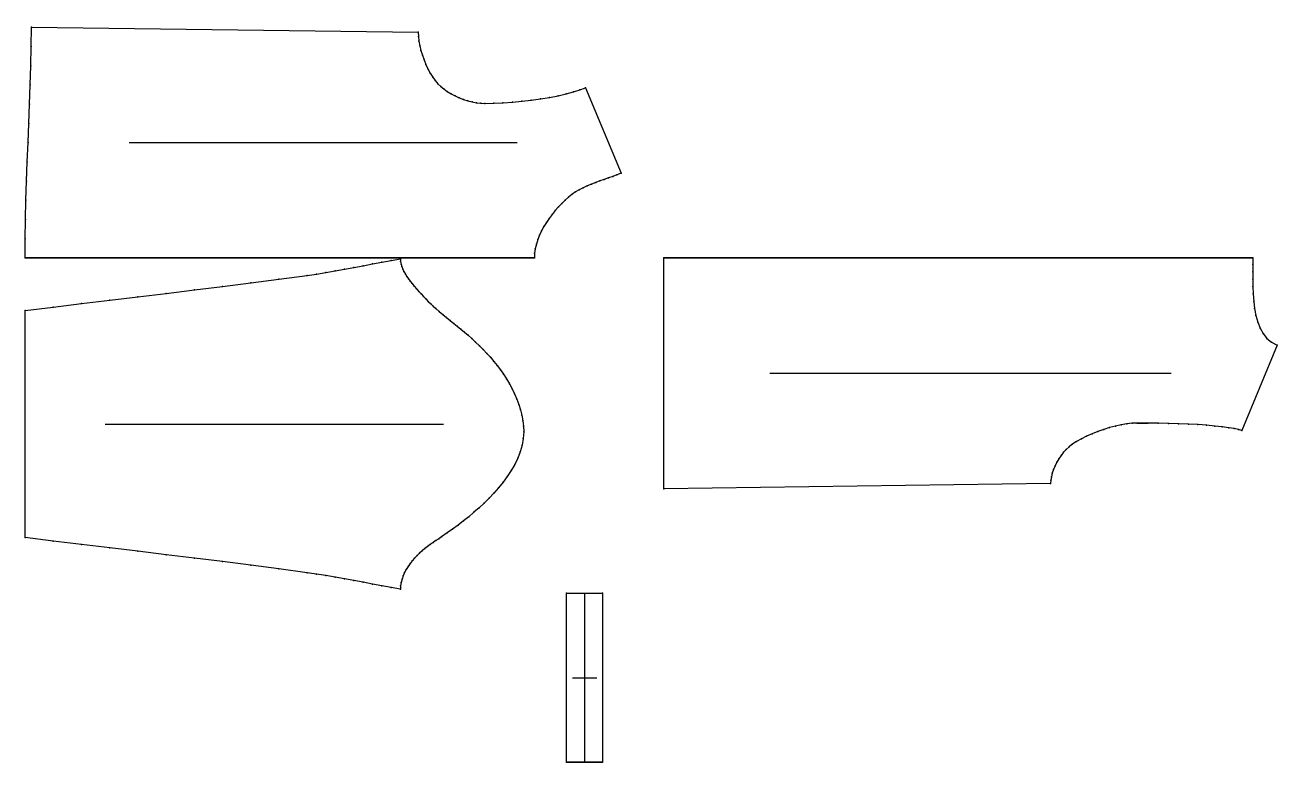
# Model space of a CAD drawing. Extents: x 0 to 1464, y -320 to 540.
import ezdxf

# ---------------------------------------------------------------- set-up
doc = ezdxf.new("R2010")
doc.units = 0

# ---------------------------------------------------------------- blocks, each defined once
blk = doc.blocks.new('torso front_50')
at = {"layer": '1'}
blk.add_lwpolyline([(-284.6516, 0), (-284.5244, 22.4087), (-284.1696, 44.8139), (-283.6281, 67.2163), (-282.9404, 89.6165), (-282.1471, 112.0153), (-281.2888, 134.4132), (-280.4063, 156.8109), (-279.5402, 179.2092), (-278.731, 201.6086), (-278.0194, 224.0099), (-277.4461, 246.4137), (-277.0516, 268.8206), (173.5334, 262.96), (173.7427, 257.9235), (174.3524, 252.6559), (175.3352, 247.2285), (176.6639, 241.7129), (178.3109, 236.1805), (180.2491, 230.7027), (182.4512, 225.3511), (184.8897, 220.197), (187.5374, 215.312), (190.367, 210.7675), (193.3511, 206.6349), (196.4625, 202.9858), (199.6765, 199.8744), (203.351, 196.8903), (207.4209, 194.0607), (211.8211, 191.413), (216.4865, 188.9745), (221.352, 186.7724), (226.3524, 184.8342), (231.4227, 183.1872), (236.4978, 181.8586), (241.5126, 180.8757), (246.402, 180.266), (251.1009, 180.0567), (261.5104, 180.2227), (272.2743, 180.7065), (283.2525, 181.4862), (294.305, 182.5403), (305.2918, 183.8471), (316.073, 185.3848), (326.5084, 187.1318), (336.4582, 189.0665), (345.7823, 191.1671), (354.3408, 193.412), (361.9935, 195.7795), (368.6006, 198.248), (409.9407, 98.8751), (405.1153, 96.9437), (400.2108, 95.1015), (395.2533, 93.314), (390.2689, 91.5471), (385.2835, 89.7665), (380.3231, 87.9378), (375.4139, 86.0268), (370.5818, 83.9993), (365.8529, 81.8209), (361.2532, 79.4573), (356.8086, 76.8743), (352.5454, 74.0376), (348.4894, 70.9129), (344.6667, 67.4659), (340.7861, 63.555), (336.962, 59.459), (333.2315, 55.1893), (329.6316, 50.7572), (326.1991, 46.1741), (322.971, 41.4513), (319.9843, 36.6001), (317.2759, 31.6319), (314.8828, 26.558), (312.842, 21.3897), (311.1903, 16.1385), (309.9648, 10.8155), (309.2024, 5.4323), (308.94, 0), (-284.6516, 0)], close=True, dxfattribs=at)
for p in [(173.7427, 257.9235), (174.3524, 252.6559), (175.3352, 247.2285), (176.6639, 241.7129), (184.8897, 220.197), (187.5374, 215.312), (190.367, 210.7675), (193.3511, 206.6349), (196.4625, 202.9858), (199.6765, 199.8744), (203.351, 196.8903), (207.4209, 194.0607), (211.8211, 191.413), (361.9935, 195.7795), (216.4865, 188.9745), (221.352, 186.7724), (226.3524, 184.8342), (231.4227, 183.1872), (236.4978, 181.8586), (241.5126, 180.8757), (246.402, 180.266), (251.1009, 180.0567), (352.5454, 74.0376), (356.8086, 76.8743), (344.6667, 67.4659), (348.4894, 70.9129), (317.2759, 31.6319), (319.9843, 36.6001), (311.1903, 16.1385), (312.842, 21.3897), (314.8828, 26.558), (309.2024, 5.4323), (309.9648, 10.8155)]:
    blk.add_point(p, dxfattribs=at)
at = {"layer": '2'}
for p in [(-277.0516, 268.8206), (173.5334, 262.96), (368.6006, 198.248), (409.9407, 98.8751), (-284.6516, 0), (-284.6516, 0), (308.94, 0)]:
    blk.add_point(p, dxfattribs=at)
at = {"layer": '3'}
for p in [(-277.4461, 246.4137), (178.3109, 236.1805), (-278.0194, 224.0099), (180.2491, 230.7027), (182.4512, 225.3511), (-278.731, 201.6086), (345.7823, 191.1671), (354.3408, 193.412), (-279.5402, 179.2092), (261.5104, 180.2227), (272.2743, 180.7065), (283.2525, 181.4862), (294.305, 182.5403), (305.2918, 183.8471), (316.073, 185.3848), (326.5084, 187.1318), (336.4582, 189.0665), (-280.4063, 156.8109), (-281.2888, 134.4132), (-282.1471, 112.0153), (-282.9404, 89.6165), (380.3231, 87.9378), (385.2835, 89.7665), (390.2689, 91.5471), (395.2533, 93.314), (400.2108, 95.1015), (405.1153, 96.9437), (361.2532, 79.4573), (365.8529, 81.8209), (370.5818, 83.9993), (375.4139, 86.0268), (-283.6281, 67.2163), (336.962, 59.459), (340.7861, 63.555), (-284.1696, 44.8139), (326.1991, 46.1741), (329.6316, 50.7572), (333.2315, 55.1893), (322.971, 41.4513), (-284.5244, 22.4087)]:
    blk.add_point(p, dxfattribs=at)
at = {"layer": '5'}
blk.add_line((-163.4644, 134.4103), (288.7535, 134.4103), dxfattribs=at)
at = {"layer": '6'}
blk.add_line((-284.6516, 0), (308.94, 0), dxfattribs=at)
at = {"layer": '7'}
blk.add_line((-163.4644, 134.4103), (288.7535, 134.4103), dxfattribs=at)
blk = doc.blocks.new('torso back_50')
at = {"layer": '1'}
blk.add_lwpolyline([(409.4184, 268.8206), (409.365, 261.0293), (409.2655, 252.8149), (409.2104, 244.3035), (409.2903, 235.6209), (409.5958, 226.893), (410.2176, 218.2458), (411.2462, 209.8051), (412.7723, 201.697), (414.8865, 194.0472), (417.6795, 186.9818), (421.2417, 180.6266), (425.6639, 175.1075), (431.0367, 170.5505), (437.4506, 167.0815), (396.2848, 67.6363), (392.6009, 68.8274), (387.4917, 69.9698), (381.0878, 71.053), (373.5196, 72.0666), (364.9177, 73.0001), (355.4126, 73.8431), (345.1349, 74.585), (334.2151, 75.2156), (322.7838, 75.7242), (310.9714, 76.1004), (298.9086, 76.3338), (286.7259, 76.414), (285.6967, 76.414), (284.6675, 76.414), (283.6384, 76.414), (282.6092, 76.414), (281.58, 76.414), (280.5509, 76.414), (279.5217, 76.414), (278.4925, 76.414), (277.4634, 76.414), (276.4342, 76.414), (275.405, 76.414), (274.3759, 76.414), (268.5894, 76.1863), (262.4036, 75.5229), (255.9089, 74.4537), (249.1958, 73.0083), (242.3546, 71.2165), (235.4758, 69.1079), (228.6499, 66.7124), (221.9672, 64.0595), (215.5182, 61.1791), (209.3934, 58.1008), (203.683, 54.8544), (198.4777, 51.4696), (195.0929, 48.8444), (191.8465, 45.8244), (188.7683, 42.4638), (185.8878, 38.817), (183.235, 34.9383), (180.8394, 30.8822), (178.7308, 26.7028), (176.939, 22.4547), (175.4936, 18.192), (174.4244, 13.9693), (173.7611, 9.8407), (173.5334, 5.8606), (-277.0516, 0), (-277.0516, 268.8206), (409.4184, 268.8206)], close=True, dxfattribs=at)
for p in [(411.2462, 209.8051), (412.7723, 201.697), (414.8865, 194.0472), (417.6795, 186.9818), (421.2417, 180.6266), (425.6639, 175.1075), (431.0367, 170.5505), (262.4036, 75.5229), (268.5894, 76.1863), (387.4917, 69.9698), (392.6009, 68.8274), (191.8465, 45.8244), (195.0929, 48.8444), (198.4777, 51.4696), (203.683, 54.8544), (180.8394, 30.8822), (183.235, 34.9383), (185.8878, 38.817), (188.7683, 42.4638), (175.4936, 18.192), (176.939, 22.4547), (178.7308, 26.7028), (173.7611, 9.8407), (174.4244, 13.9693)]:
    blk.add_point(p, dxfattribs=at)
at = {"layer": '2'}
for p in [(-277.0516, 268.8206), (409.4184, 268.8206), (409.4184, 268.8206), (437.4506, 167.0815), (396.2848, 67.6363), (-277.0516, 0), (173.5334, 5.8606)]:
    blk.add_point(p, dxfattribs=at)
at = {"layer": '3'}
for p in [(409.2655, 252.8149), (409.365, 261.0293), (409.2104, 244.3035), (409.2903, 235.6209), (409.5958, 226.893), (410.2176, 218.2458), (255.9089, 74.4537), (274.3759, 76.414), (275.405, 76.414), (276.4342, 76.414), (277.4634, 76.414), (278.4925, 76.414), (279.5217, 76.414), (280.5509, 76.414), (281.58, 76.414), (282.6092, 76.414), (283.6384, 76.414), (284.6675, 76.414), (285.6967, 76.414), (286.7259, 76.414), (298.9086, 76.3338), (310.9714, 76.1004), (322.7838, 75.7242), (334.2151, 75.2156), (345.1349, 74.585), (355.4126, 73.8431), (215.5182, 61.1791), (221.9672, 64.0595), (228.6499, 66.7124), (235.4758, 69.1079), (242.3546, 71.2165), (249.1958, 73.0083), (364.9177, 73.0001), (373.5196, 72.0666), (381.0878, 71.053), (209.3934, 58.1008)]:
    blk.add_point(p, dxfattribs=at)
at = {"layer": '5'}
blk.add_line((-153.5347, 134.4103), (313.9337, 134.4103), dxfattribs=at)
at = {"layer": '6'}
blk.add_line((409.4184, 268.8206), (-277.0516, 268.8206), dxfattribs=at)
at = {"layer": '7'}
blk.add_line((-153.5347, 134.4103), (313.9337, 134.4103), dxfattribs=at)
blk = doc.blocks.new('sleeve full right_50')
at = {"layer": '1'}
blk.add_lwpolyline([(-43.2725, 385.1094), (-43.0831, 381.9935), (-42.5401, 378.9378), (-41.6808, 375.9419), (-40.5428, 373.0053), (-39.1633, 370.1276), (-37.58, 367.3081), (-35.8301, 364.5466), (-33.9512, 361.8425), (-31.9808, 359.1953), (-29.9562, 356.6045), (-27.3255, 353.3614), (-24.6655, 350.2046), (-21.9745, 347.1284), (-19.2507, 344.1271), (-16.4922, 341.1948), (-13.6974, 338.3258), (-10.8643, 335.5143), (-7.9913, 332.7544), (-5.0766, 330.0405), (-2.1184, 327.3667), (1.9534, 323.8027), (6.0925, 320.288), (10.2837, 316.809), (14.5113, 313.3522), (18.76, 309.9041), (23.0142, 306.451), (27.2585, 302.9793), (31.4774, 299.4756), (35.6555, 295.9263), (39.7772, 292.3177), (44.3808, 288.1254), (48.8836, 283.8333), (53.2777, 279.4358), (57.5553, 274.9273), (61.7086, 270.3022), (65.7297, 265.555), (69.6107, 260.68), (73.3438, 255.6717), (76.9212, 250.5244), (80.335, 245.2326), (83.7119, 239.5516), (86.8698, 233.722), (89.7765, 227.7588), (92.4, 221.677), (94.708, 215.4916), (96.6685, 209.2177), (98.2493, 202.8702), (99.4182, 196.4641), (100.1431, 190.0144), (100.3919, 183.5362), (99.9171, 175.648), (98.549, 167.8838), (96.3723, 160.2594), (93.4714, 152.7903), (89.931, 145.4921), (85.8356, 138.3804), (81.2697, 131.4707), (76.318, 124.7788), (71.0649, 118.32), (65.5951, 112.1101), (59.9801, 106.1587), (54.2397, 100.4516), (48.3806, 94.9688), (42.4097, 89.6901), (36.3338, 84.5954), (30.1595, 79.6646), (23.8938, 74.8776), (17.5434, 70.2144), (11.1151, 65.6548), (4.6156, 61.1787), (1.3216, 58.9483), (-1.9752, 56.7147), (-5.2609, 54.4591), (-8.5221, 52.1622), (-11.7451, 49.8049), (-14.9161, 47.3683), (-18.0217, 44.833), (-21.0482, 42.1801), (-23.9819, 39.3905), (-26.8092, 36.445), (-29.5135, 33.3303), (-32.0664, 30.0563), (-34.4365, 26.6385), (-36.5924, 23.0926), (-38.5028, 19.4341), (-40.1362, 15.6787), (-41.4612, 11.842), (-42.4466, 7.9396), (-43.0608, 3.987), (-43.2725, 0), (-54.1443, 1.9696), (-65.0069, 3.9984), (-75.8641, 6.0609), (-86.72, 8.1319), (-97.5786, 10.186), (-108.4438, 12.1979), (-119.3196, 14.1422), (-130.2102, 15.9936), (-141.1193, 17.7267), (-152.0511, 19.3162), (-184.8732, 23.7604), (-217.7143, 28.0605), (-250.5709, 32.2419), (-283.4398, 36.3301), (-316.3175, 40.3504), (-349.2009, 44.3284), (-382.0865, 48.2894), (-414.9709, 52.2589), (-447.8509, 56.2623), (-480.7231, 60.325), (-480.7231, 324.7844), (-447.8509, 328.8472), (-414.9709, 332.8505), (-382.0865, 336.82), (-349.2009, 340.781), (-316.3175, 344.759), (-283.4398, 348.7793), (-250.5709, 352.8675), (-217.7143, 357.0489), (-184.8732, 361.349), (-152.0511, 365.7932), (-141.1193, 367.3827), (-130.2102, 369.1159), (-119.3196, 370.9672), (-108.4438, 372.9115), (-97.5786, 374.9234), (-86.72, 376.9775), (-75.8641, 379.0485), (-65.0069, 381.111), (-54.1443, 383.1398), (-43.2725, 385.1094)], close=True, dxfattribs=at)
for p in [(-43.0831, 381.9935), (-42.5401, 378.9378), (-41.6808, 375.9419), (-40.5428, 373.0053), (-39.1633, 370.1276), (-37.58, 367.3081), (94.708, 215.4916), (96.6685, 209.2177), (98.2493, 202.8702), (99.4182, 196.4641), (99.9171, 175.648), (100.1431, 190.0144), (100.3919, 183.5362), (98.549, 167.8838), (93.4714, 152.7903), (96.3723, 160.2594), (85.8356, 138.3804), (89.931, 145.4921), (81.2697, 131.4707), (-32.0664, 30.0563), (-29.5135, 33.3303), (-40.1362, 15.6787), (-38.5028, 19.4341), (-36.5924, 23.0926), (-34.4365, 26.6385), (-43.0608, 3.987), (-42.4466, 7.9396), (-41.4612, 11.842)]:
    blk.add_point(p, dxfattribs=at)
at = {"layer": '2'}
for p in [(-43.2725, 385.1094), (-43.2725, 385.1094), (-480.7231, 324.7844), (-480.7231, 60.325), (-43.2725, 0)]:
    blk.add_point(p, dxfattribs=at)
at = {"layer": '3'}
for p in [(-65.0069, 381.111), (-54.1443, 383.1398), (-141.1193, 367.3827), (-130.2102, 369.1159), (-119.3196, 370.9672), (-108.4438, 372.9115), (-97.5786, 374.9234), (-86.72, 376.9775), (-75.8641, 379.0485), (-250.5709, 352.8675), (-217.7143, 357.0489), (-184.8732, 361.349), (-152.0511, 365.7932), (-35.8301, 364.5466), (-33.9512, 361.8425), (-31.9808, 359.1953), (-29.9562, 356.6045), (-27.3255, 353.3614), (-382.0865, 336.82), (-349.2009, 340.781), (-316.3175, 344.759), (-283.4398, 348.7793), (-24.6655, 350.2046), (-21.9745, 347.1284), (-19.2507, 344.1271), (-16.4922, 341.1948), (-13.6974, 338.3258), (-447.8509, 328.8472), (-414.9709, 332.8505), (-10.8643, 335.5143), (-7.9913, 332.7544), (-5.0766, 330.0405), (-2.1184, 327.3667), (1.9534, 323.8027), (6.0925, 320.288), (10.2837, 316.809), (14.5113, 313.3522), (18.76, 309.9041), (23.0142, 306.451), (27.2585, 302.9793), (31.4774, 299.4756), (35.6555, 295.9263), (39.7772, 292.3177), (44.3808, 288.1254), (48.8836, 283.8333), (53.2777, 279.4358), (57.5553, 274.9273), (61.7086, 270.3022), (65.7297, 265.555), (69.6107, 260.68), (73.3438, 255.6717), (76.9212, 250.5244), (80.335, 245.2326), (83.7119, 239.5516), (86.8698, 233.722), (89.7765, 227.7588), (92.4, 221.677), (71.0649, 118.32), (76.318, 124.7788), (59.9801, 106.1587), (65.5951, 112.1101), (42.4097, 89.6901), (48.3806, 94.9688), (54.2397, 100.4516), (23.8938, 74.8776), (30.1595, 79.6646), (36.3338, 84.5954), (1.3216, 58.9483), (4.6156, 61.1787), (11.1151, 65.6548), (17.5434, 70.2144), (-447.8509, 56.2623), (-414.9709, 52.2589), (-382.0865, 48.2894), (-349.2009, 44.3284), (-18.0217, 44.833), (-14.9161, 47.3683), (-11.7451, 49.8049), (-8.5221, 52.1622), (-5.2609, 54.4591), (-1.9752, 56.7147), (-316.3175, 40.3504), (-283.4398, 36.3301), (-250.5709, 32.2419), (-26.8092, 36.445), (-23.9819, 39.3905), (-21.0482, 42.1801), (-217.7143, 28.0605), (-184.8732, 23.7604), (-152.0511, 19.3162), (-141.1193, 17.7267), (-130.2102, 15.9936), (-119.3196, 14.1422), (-108.4438, 12.1979), (-97.5786, 10.186), (-86.72, 8.1319), (-75.8641, 6.0609), (-65.0069, 3.9984), (-54.1443, 1.9696)]:
    blk.add_point(p, dxfattribs=at)
at = {"layer": '5'}
blk.add_line((-387.3814, 192.5547), (7.0502, 192.5547), dxfattribs=at)
at = {"layer": '7'}
blk.add_line((-387.3814, 192.5547), (7.0502, 192.5547), dxfattribs=at)
blk = doc.blocks.new('collar_50')
at = {"layer": '1'}
blk.add_lwpolyline([(-43.2725, 197.1605), (-1.4725, 197.1605), (-1.4725, 0), (-43.2725, 0), (-43.2725, 197.1605)], close=True, dxfattribs=at)
at = {"layer": '2'}
for p in [(-43.2725, 197.1605), (-43.2725, 197.1605), (-1.4725, 197.1605), (-43.2725, 0), (-1.4725, 0)]:
    blk.add_point(p, dxfattribs=at)
at = {"layer": '5'}
blk.add_line((-36.5845, 98.5802), (-8.1605, 98.5802), dxfattribs=at)
at = {"layer": '6'}
blk.add_line((-43.2725, 0), (-1.4725, 0), dxfattribs=at)
at = {"layer": '7'}
blk.add_line((-36.5845, 98.5802), (-8.1605, 98.5802), dxfattribs=at)
at = {"layer": '8'}
blk.add_lwpolyline([(-22.3725, 197.1605), (-22.3725, 0)], dxfattribs=at)

msp = doc.modelspace()

# ---------------------------------------------------------------- block references
at = {"layer": '1'}
for name, p in [('torso front_50', (284.6516, 268.8206)), ('sleeve full right_50', (480.7231, -117.2474)), ('torso back_50', (1021.644, 0)), ('collar_50', (674.3875, -318.8206))]:
    msp.add_blockref(name, p, dxfattribs=at)

doc.saveas('drawing.dxf')
